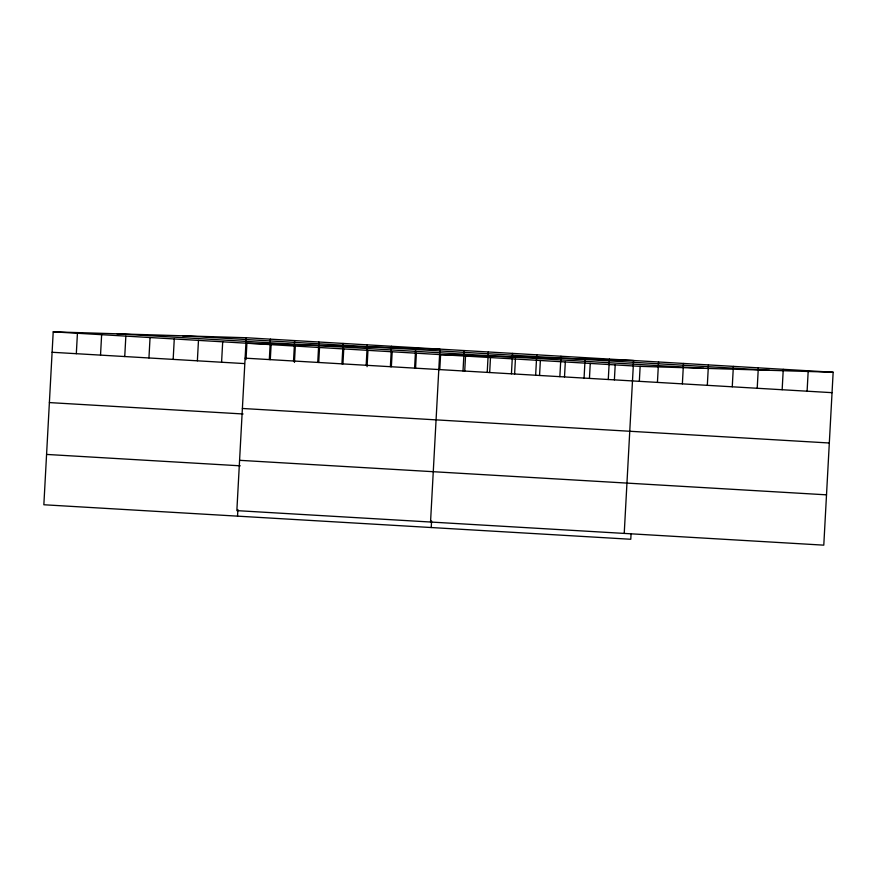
<?xml version="1.0" encoding="UTF-8"?>
<svg xmlns="http://www.w3.org/2000/svg" width="877" height="877" viewBox="0 0 877 877"><rect width="100%" height="100%" fill="white"/><g stroke="black" fill="none" stroke-linecap="round" stroke-linejoin="round"><path stroke-width="1.32" d="M246.218 337.733L236.856 510.633L823.788 545.154L833.15 372.243L246.218 337.733L53.212 331.846L43.85 504.757L630.782 539.267L631.067 533.972M76.321 353.694L77.428 333.271M100.526 355.119L101.633 334.696M124.742 356.533L125.849 336.11M148.947 357.959L150.055 337.535M173.164 359.384L174.271 338.96M197.369 360.809L198.476 340.386M221.585 362.234L222.692 341.811M237.535 516.147L237.897 509.526M246.02 359.57L246.897 343.236L439.903 349.123L430.541 522.023M269.327 359.57L270.423 339.147M270.302 359.636L271.114 344.661M293.532 360.995L294.639 340.572M294.442 362.42L295.319 346.086M317.748 362.42L318.855 341.997M318.724 362.486L319.535 347.511M341.953 363.845L343.06 343.422M342.94 363.911L343.751 348.936M366.169 365.27L367.277 344.847M367.068 366.696L367.956 350.351M390.375 366.696L391.482 346.272M391.361 366.75L392.172 351.776M414.591 368.121L415.698 347.698M415.566 368.176L416.378 353.201M431.221 527.537L431.583 520.916M439.783 369.601L440.594 354.626L633.589 360.513L624.227 533.424M463.012 370.971L464.119 350.548M464.722 371.07L465.534 356.095M487.217 372.385L488.325 351.962M489.673 372.539L490.484 357.564M511.434 373.81L512.541 353.387M514.613 374.008L515.424 359.033M535.639 375.235L536.746 354.812M539.552 375.477L540.364 360.491M559.855 376.661L560.962 356.237M564.503 376.935L565.314 361.96M584.06 378.086L585.167 357.663M589.443 378.404L590.254 363.429M608.276 379.511L609.383 359.088M614.393 379.873L615.205 364.898M639.333 381.342L640.144 366.367L833.15 372.243M657.432 382.405L658.539 361.982M682.372 383.863L683.479 363.44M707.322 385.332L708.43 364.909M732.262 386.801L733.369 366.378M757.213 388.27L758.32 367.847M782.152 389.739L783.26 369.316M807.103 391.208L808.21 370.785M182.526 335.781L769.458 370.302M116.904 333.786L703.836 368.307M53.212 331.846L640.144 366.367M245.111 358.156L832.043 392.666M52.105 352.269L244.453 363.582M242.381 408.474L829.324 442.995M49.386 402.587L243.072 413.977M239.574 460.315L826.507 494.836M46.58 454.429L240.265 465.819"/></g></svg>
